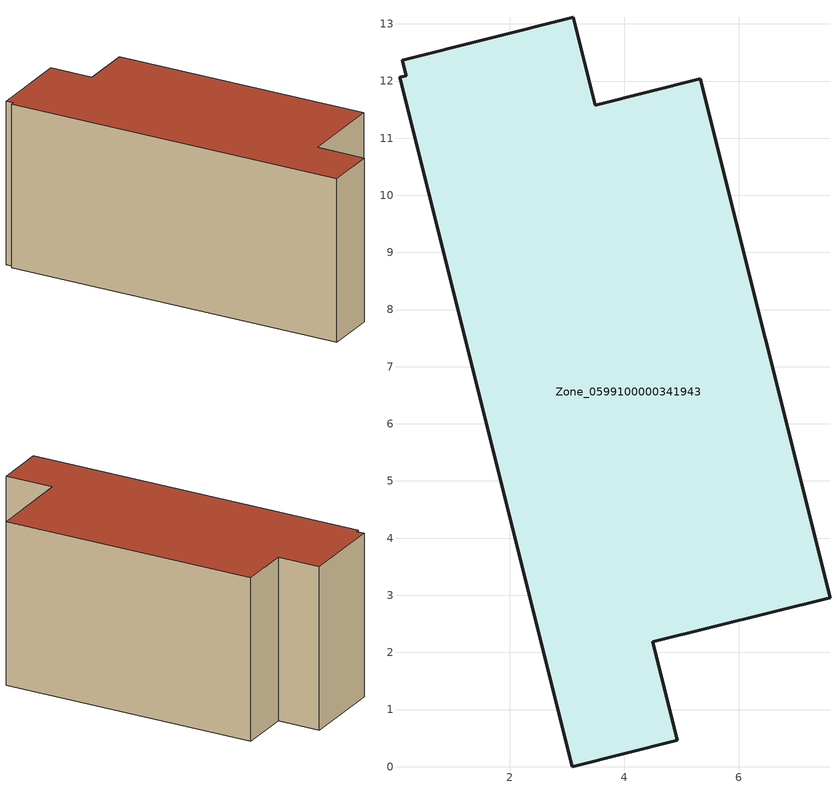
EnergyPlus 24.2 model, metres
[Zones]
Zone_0599100000341943
 floor ground (C_G): 3.49,11.58 5.33,12.04 7.6,2.96 4.5,2.19 4.93,0.47 3.09,0 0.07,12.06 0.18,12.09 0.12,12.37 3.11,13.12 z0
 wall outside (C_F): 0.07,12.06 3.09,0 4.93,0.47 4.5,2.19 7.6,2.96 5.33,12.04 3.49,11.58 3.11,13.12 0.12,12.37 0.18,12.09 0.07,12.06 z0:6.02
 roof outside (C_R): 0.18,12.09 0.07,12.06 3.09,0 4.93,0.47 4.5,2.19 7.6,2.96 5.33,12.04 3.49,11.58 3.11,13.12 0.12,12.37 z6.02
[BUILDING]
Pand.0599100000341943: North Axis=0; Terrain=City; Loads Convergence Tolerance Value=0.04; Temperature Convergence Tolerance Value=0.4; Solar Distribution=FullExterior; Maximum Number of Warmup Days=25; Minimum Number of Warmup Days=1
[Site:Location]
Rotterdam.The.Hague.AP_ZH_NLD Design_Conditions: Latitude=51.96; Longitude=4.45; Time Zone=1; Elevation=-4.5
[SITE:GROUNDTEMPERATURE:BUILDINGSURFACE]
18, 18, 18, 18, 18, 18, 18, 18, 18, 18, 18, 18
[MATERIAL] Thermal Absorptance=0.9; Solar Absorptance=0.7; Visible Absorptance=0.7
Name | Roughness | Thickness | Conductivity | Density | Specific Heat
G.TI.1992-2005 | MediumSmooth | 0.15 | 0.06 | 540 | 1210
F.TI.1992-2005 | Rough | 0.3 | 0.12 | 1920 | 840
R.TI.1992-2005 | MediumRough | 0.2 | 0.08 | 1500 | 1000
[CONSTRUCTION]
C_G: G.TI.1992-2005
C_F: F.TI.1992-2005
C_R: R.TI.1992-2005
[ZONE]
Zone_0599100000341943: Type=1; Multiplier=1; Ceiling Height=Autocalculate; Volume=Autocalculate; Floor Area=autocalculate; Part of Total Floor Area=Yes
[ZONEINFILTRATION:DESIGNFLOWRATE]
Infil_Zone_0599100000341943: Zone or ZoneList or Space or SpaceList=Zone_0599100000341943; Schedule=AlwaysOn; Design Flow Rate Calculation Method=Flow/Area; Flow Rate per Floor Area=0.0015; Constant Term Coefficient=1; Temperature Term Coefficient=0; Velocity Term Coefficient=0; Velocity Squared Term Coefficient=0
[HVACTEMPLATE:ZONE:IDEALLOADSAIRSYSTEM]
Zone_0599100000341943: Maximum Heating Supply Air Temperature=50; Minimum Cooling Supply Air Temperature=13; Maximum Heating Supply Air Humidity Ratio=0.0156; Minimum Cooling Supply Air Humidity Ratio=0.0077; Heating Limit=NoLimit; Cooling Limit=NoLimit; Dehumidification Control Type=ConstantSensibleHeatRatio; Cooling Sensible Heat Ratio=0.7; Dehumidification Setpoint=60; Humidification Control Type=None; Humidification Setpoint=30; Outdoor Air Method=None; Outdoor Air Flow Rate per Person=0.00944; Outdoor Air Flow Rate per Zone Floor Area=0; Outdoor Air Flow Rate per Zone=0; Demand Controlled Ventilation Type=None; Outdoor Air Economizer Type=NoEconomizer; Heat Recovery Type=None; Sensible Heat Recovery Effectiveness=0.7; Latent Heat Recovery Effectiveness=0.65
[ZONECONTROL:THERMOSTAT]
ThermostatControl_Zone_0599100000341943: Zone or ZoneList=Zone_0599100000341943; Control Type Schedule=DualSetpointControlType; Control 1=Thermostat_Zone_0599100000341943; Temperature Difference Between Cutout And Setpoint=0
[THERMOSTATSETPOINT:DUALSETPOINT]
Thermostat_Zone_0599100000341943: Heating Setpoint Temperature Schedule=HeatingSetpoint_Zone_0599100000341943; Cooling Setpoint Temperature Schedule=CoolingSetpoint_Zone_0599100000341943
[SCHEDULE:COMPACT]
HeatingSetpoint_Zone_0599100000341943: Through: 12/31, For: AllDays, Until: 24:00, 21
CoolingSetpoint_Zone_0599100000341943: Through: 12/31, For: AllDays, Until: 24:00, 24
DualSetpointControlType: Through: 12/31, For: AllDays, Until: 24:00, 4
AlwaysOn: Through: 12/31, For: AllDays, Until: 24:00, 1
